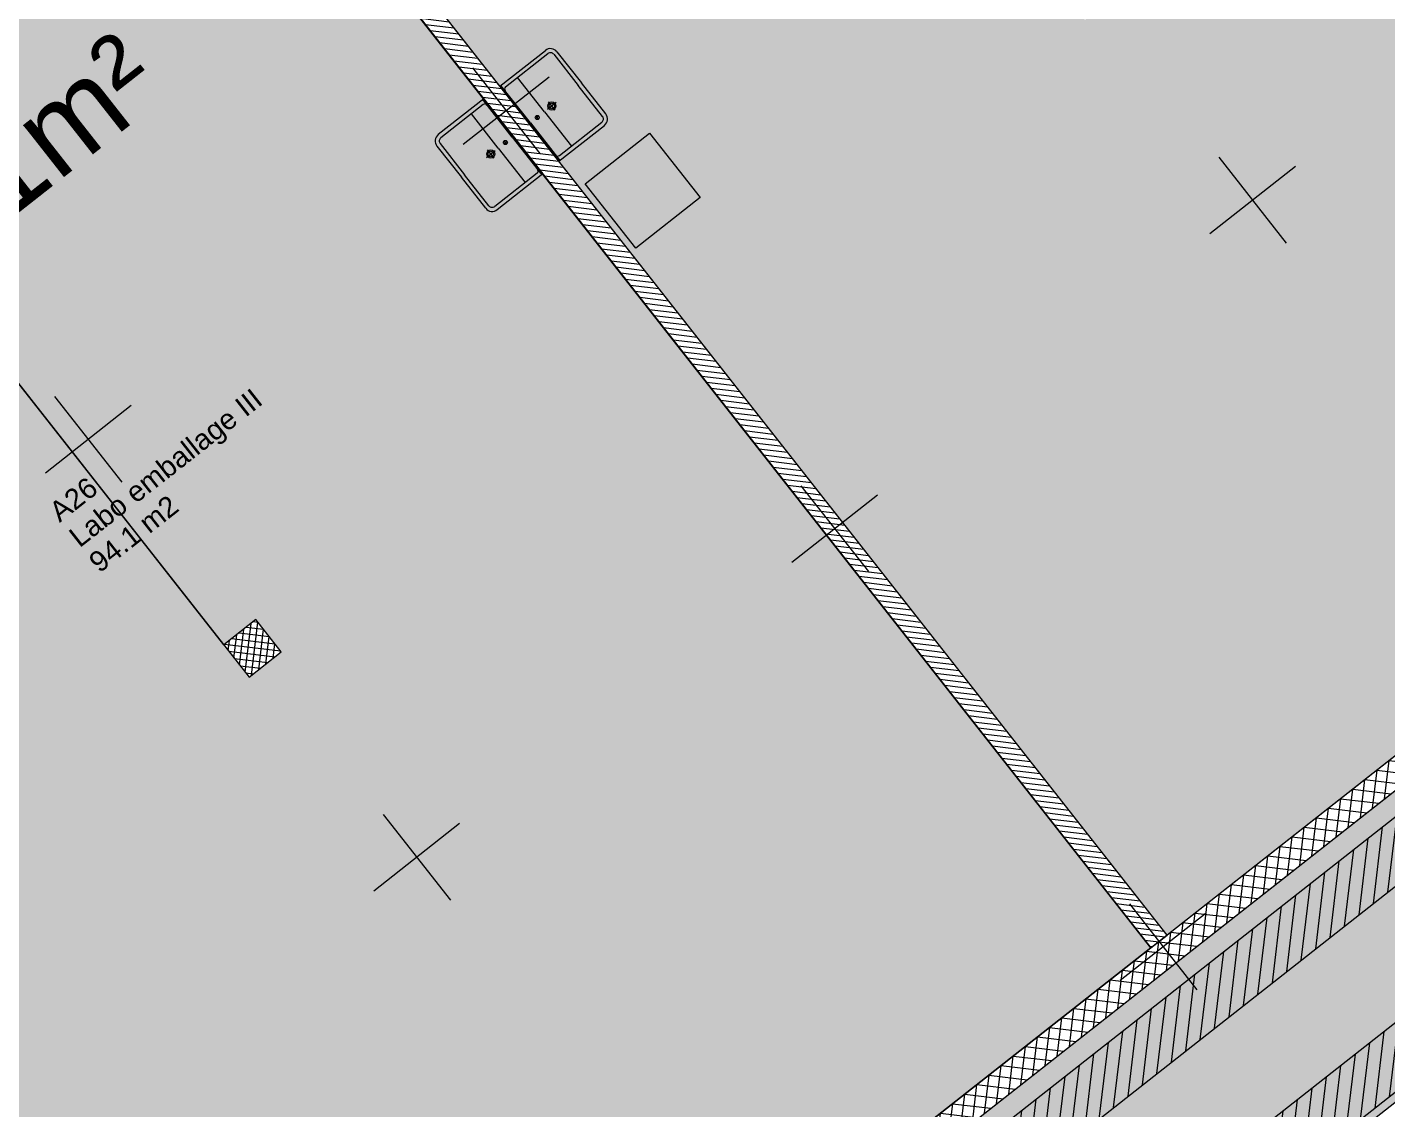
# Model space of a CAD drawing. Header units: metres. Extents: x 2540421 to 2540539, y 1181212 to 1181315.
# Drawn here: x 2540505.31 to 2540515.28, y 1181273.78 to 1181281.71 of the extents above; entities that cross this region are included whole.
import ezdxf
from ezdxf.enums import TextEntityAlignment as Align

# ---------------------------------------------------------------- set-up
doc = ezdxf.new("R2010")
doc.units = ezdxf.units.M
doc.header["$LTSCALE"] = 5080
doc.layers.get('0').update_dxf_attribs({"lineweight": 20})
for name, color, linetype in [('A1I41---E-(appareils_sanitaires)', 7, 'Continuous'), ('Axe batim.', 7, 'Continuous'), ('Z2-texte', 7, 'Continuous')]:
    doc.layers.add(name, color=color, linetype=linetype)
for name, color, linetype, lineweight in [('CLOISONS', 7, 'Continuous', 20), ('Detection incendie', 7, 'Continuous', 20), ('HEIG-ROOM', 160, 'Continuous', 20), ('MURS_ET_PILIERS', 7, 'Continuous', 20), ('Surface', 7, 'Continuous', 20), ('TRAME-MUR', 7, 'Continuous', 20), ('Z-contour', 7, 'Continuous', 20), ('Z-couleur', 7, 'Continuous', 20)]:
    doc.layers.add(name, color=color, linetype=linetype, lineweight=lineweight)
doc.styles.add('GENERATED_STYLE_1', font='arial.ttf')
doc.styles.get("Standard").update_dxf_attribs({"font": 'arial.ttf', "height": 63})

# ---------------------------------------------------------------- blocks, each defined once
blk = doc.blocks.new('A26_Labo emballage III_9', base_point=(690.6205, 826.862))
at = {"linetype": 'Continuous', "lineweight": 0, "flags": 1}
for tag in ['ROOM_AREA', 'ROOM_PERIM', 'ROOM_WALLS_SURF', 'ROOM_DOORS_SURF', 'ROOM_WINDS_SURF', 'ROOM_BASELEV', 'ROOM_HEIGHT', 'ROOM_NET_AREA', 'ROOM_REDUCED_AREA', 'ROOM_VOLUME']:
    blk.add_attdef(tag, text='', height=2, dxfattribs=at).set_placement((690.6205, 826.2905), align=Align.BOTTOM_LEFT)
at = {"layer": 'Z2-texte', "style": 'GENERATED_STYLE_1'}
for tag, p in [('ROOM_NAME', (690.6205, 826.6333)), ('ROOM_NUMBER', (690.6205, 826.3975)), ('ROOM_CALC_AREA', (690.6205, 826.1618))]:
    blk.add_attdef(tag, text='', height=0.15, dxfattribs=at).set_placement(p, align=Align.BOTTOM_LEFT)

msp = doc.modelspace()

# ---------------------------------------------------------------- hatches: boundary and pattern name
at = {"layer": 'Detection incendie', "linetype": 'Continuous', "lineweight": 0}
h = msp.add_hatch(dxfattribs=at)
h.set_pattern_fill('ANSI31', color=104, scale=0.03, angle=38.16653, style=0)
h.set_pattern_definition([(83.166527, (2540446.29578, 1180766.048435), (-0.09457336, 0.01133323), [])])
h.paths.add_polyline_path([(2540511.7759, 1181271.6022), (2540511.289, 1181272.2218), (2540531.7984, 1181288.3417), (2540532.2854, 1181287.7221)], flags=16)
h.paths.add_polyline_path([(2540511.6916, 1181271.0622), (2540510.7273, 1181272.2891), (2540531.8657, 1181288.9034), (2540532.847, 1181287.6548), (2540511.7086, 1181271.0405)])
at = {"layer": 'TRAME-MUR', "lineweight": 18}
h = msp.add_hatch(dxfattribs=at)
h.set_pattern_fill('_BETON_ARME', color=256, angle=38.16653, style=0, pattern_type=2)
h.set_pattern_definition([(83.166527, (2540473.31468, 1180204.51454), (-0.0794316915, 0.0095187237), []), (173.166527, (2540473.31468, 1180204.51454), (0.0095187237, 0.0794316915), [])])
h.paths.add_polyline_path([(2540506.561, 1181269.4629), (2540506.5273, 1181269.1821), (2540528.3842, 1181286.3611), (2540528.2606, 1181286.5183)], flags=0)
h = msp.add_hatch(dxfattribs=at)
h.set_pattern_fill('_BRIQUE_CIMENT', color=256, angle=38.16653, style=0, pattern_type=2)
h.set_pattern_definition([(173.1665272, (2540473.31468, 1180204.514543), (0.004759362, 0.0397158466), [])])
h.paths.add_polyline_path([(2540506.5659, 1181284.0938), (2540506.448, 1181284.0011), (2540513.5544, 1181274.9596), (2540513.6723, 1181275.0523)], flags=0)
at = {"layer": 'TRAME-MUR', "linetype": 'Continuous', "lineweight": 20}
h = msp.add_hatch(dxfattribs=at)
h.set_pattern_fill('ANSI37', color=256, scale=0.015, angle=38.16653, style=0)
h.set_pattern_definition([(83.166527, (2540443.393077, 1181174.026504), (-0.04728668, 0.005666615), []), (173.166527, (2540443.393077, 1181174.026504), (-0.005666615, -0.04728668), [])])
h.paths.add_polyline_path([(2540506.9378, 1181276.9454), (2540507.1736, 1181277.1308), (2540506.9883, 1181277.3666), (2540506.7524, 1181277.1812)], flags=0)
at = {"layer": 'Z-couleur', "linetype": 'Continuous', "lineweight": 20, "true_color": 0xffd1ff}
for points in [[(2540512.5013, 1181288.6571), (2540512.6221, 1181288.752), (2540512.7611, 1181288.5751), (2540512.8948, 1181288.6802), (2540512.7557, 1181288.8571), (2540512.8065, 1181288.897), (2540512.8189, 1181288.8813), (2540515.6499, 1181291.1064), (2540515.7007, 1181291.1463), (2540515.8274, 1181290.9851), (2540515.961, 1181291.0902), (2540515.8343, 1181291.2513), (2540515.8851, 1181291.2913), (2540518.7161, 1181293.5164), (2540518.7669, 1181293.5563), (2540518.8936, 1181293.3951), (2540519.0273, 1181293.5002), (2540518.9006, 1181293.6613), (2540518.9373, 1181293.6902), (2540518.9514, 1181293.7013), (2540521.7824, 1181295.9264), (2540521.8043, 1181295.9436), (2540521.8332, 1181295.9663), (2540521.9599, 1181295.8051), (2540522.0935, 1181295.9102), (2540521.9668, 1181296.0714), (2540522.0176, 1181296.1113), (2540522.7023, 1181296.6494), (2540522.6949, 1181296.669), (2540524.6394, 1181298.1974), (2540528.0196, 1181293.8968), (2540512.8849, 1181282.0012), (2540513.0703, 1181281.7654), (2540513.3061, 1181281.9508), (2540513.1208, 1181282.1866), (2540519.0174, 1181286.8212), (2540519.2028, 1181286.5854), (2540519.4386, 1181286.7708), (2540519.2533, 1181287.0066), (2540525.1499, 1181291.6412), (2540525.3353, 1181291.4054), (2540525.5711, 1181291.5908), (2540525.3858, 1181291.8266), (2540528.0196, 1181293.8968), (2540529.2709, 1181292.3047), (2540528.1034, 1181291.387), (2540528.0972, 1181291.3949), (2540528.0658, 1181291.3702), (2540528.072, 1181291.3623), (2540526.6568, 1181290.25), (2540526.6506, 1181290.2578), (2540526.6191, 1181290.2331), (2540526.6253, 1181290.2253), (2540526.4602, 1181290.0955), (2540528.8857, 1181287.0096), (2540528.8503, 1181286.9818), (2540528.8317, 1181287.0054), (2540528.2028, 1181286.511), (2540528.2213, 1181286.4874), (2540513.6723, 1181275.0523), (2540506.5659, 1181284.0938), (2540506.6249, 1181284.1401), (2540506.5507, 1181284.2345), (2540508.076, 1181285.4333), (2540508.0389, 1181285.4805), (2540509.2969, 1181286.4692), (2540509.3339, 1181286.422), (2540509.3811, 1181286.4591), (2540509.4553, 1181286.3647), (2540509.6911, 1181286.5501), (2540509.617, 1181286.6445), (2540512.2508, 1181288.7146), (2540512.3744, 1181288.5574)], [(2540506.561, 1181269.4629), (2540503.9347, 1181272.8044), (2540504.9136, 1181273.5737), (2540500.4334, 1181279.2738), (2540500.4924, 1181279.3201), (2540500.4182, 1181279.4145), (2540503.2486, 1181281.6391), (2540503.3117, 1181281.5589), (2540506.9378, 1181276.9454), (2540507.1736, 1181277.1308), (2540506.9883, 1181277.3666), (2540506.7524, 1181277.1812), (2540503.3228, 1181281.5447), (2540503.5586, 1181281.7301), (2540503.5216, 1181281.7773), (2540503.4845, 1181281.8245), (2540503.5317, 1181281.8616), (2540503.4946, 1181281.9087), (2540504.7525, 1181282.8974), (2540504.7896, 1181282.8503), (2540506.3149, 1181284.0491), (2540506.389, 1181283.9547), (2540506.448, 1181284.0011), (2540513.5544, 1181274.9596)]]:
    msp.add_hatch(color=7, dxfattribs=at).paths.add_polyline_path(points)
at = {"layer": 'Z-couleur', "linetype": 'Continuous', "lineweight": 20}
msp.add_hatch(color=131, dxfattribs=at).paths.add_polyline_path([(2540501.7395, 1181265.4185), (2540502.9107, 1181266.3395), (2540502.9169, 1181266.3317), (2540502.9484, 1181266.3564), (2540502.8186, 1181266.5215), (2540504.2338, 1181267.6338), (2540504.3636, 1181267.4687), (2540504.395, 1181267.4934), (2540504.3888, 1181267.5013), (2540504.6326, 1181267.6928), (2540504.0146, 1181268.4791), (2540505.9094, 1181269.9683), (2540506.5273, 1181269.1821), (2540531.82, 1181289.0615), (2540532.9323, 1181287.6463), (2540511.7437, 1181270.9926), (2540512.9178, 1181269.4988), (2540504.0257, 1181262.5098), (2540501.7393, 1181265.4188)])

# ---------------------------------------------------------------- linework, layer by layer
at = {"lineweight": 18}
for p, q in [((2540509.4045, 1181280.5631), (2540509.8763, 1181280.9339)), ((2540509.8763, 1181280.9339), (2540510.247, 1181280.4622)), ((2540509.7753, 1181280.0914), (2540509.4045, 1181280.5631)), ((2540510.247, 1181280.4622), (2540509.7753, 1181280.0914))]:
    msp.add_line(p, q, dxfattribs=at)
at = {"layer": 'A1I41---E-(appareils_sanitaires)', "lineweight": 18}
for p, q in [((2540508.7782, 1181281.2791), (2540509.1123, 1181281.5418)), ((2540508.8203, 1181281.2741), (2540509.1309, 1181281.5182)), ((2540509.173, 1181281.5131), (2540509.3522, 1181281.2851)), ((2540509.1966, 1181281.5317), (2540509.3758, 1181281.3037)), ((2540509.0023, 1181281.0101), (2540508.786, 1181281.2853)), ((2540509.1045, 1181281.0905), (2540508.9068, 1181281.342)), ((2540509.5314, 1181281.0571), (2540509.3522, 1181281.2851)), ((2540509.555, 1181281.0756), (2540509.3758, 1181281.3037)), ((2540508.6603, 1181281.1864), (2540508.3261, 1181280.9238)), ((2540508.8687, 1181280.9051), (2540508.6524, 1181281.1803)), ((2540509.191, 1181281.1584), (2540509.1281, 1181281.109)), ((2540509.1843, 1181281.1023), (2540509.1349, 1181281.1652)), ((2540508.6552, 1181281.1443), (2540508.3446, 1181280.9002)), ((2540508.7665, 1181280.8247), (2540508.5687, 1181281.0763)), ((2540509.0641, 1181281.0587), (2540509.0405, 1181281.0401)), ((2540509.0616, 1181281.0376), (2540509.043, 1181281.0612)), ((2540509.1045, 1181281.0905), (2540509.3023, 1181280.8389)), ((2540509.0023, 1181281.0101), (2540509.2186, 1181280.7349)), ((2540509.2107, 1181280.7288), (2540509.5449, 1181280.9914)), ((2540509.2158, 1181280.7709), (2540509.5264, 1181281.015)), ((2540508.3396, 1181280.8581), (2540508.5188, 1181280.6301)), ((2540508.8069, 1181280.8565), (2540508.8305, 1181280.8751)), ((2540508.828, 1181280.854), (2540508.8094, 1181280.8776)), ((2540508.8687, 1181280.9051), (2540509.085, 1181280.6299)), ((2540508.316, 1181280.8396), (2540508.4952, 1181280.6115)), ((2540508.68, 1181280.7568), (2540508.7429, 1181280.8062)), ((2540508.7361, 1181280.75), (2540508.6867, 1181280.8129)), ((2540508.7665, 1181280.8247), (2540508.9642, 1181280.5732)), ((2540508.6744, 1181280.3835), (2540508.4952, 1181280.6115)), ((2540508.698, 1181280.4021), (2540508.5188, 1181280.6301)), ((2540509.0507, 1181280.6411), (2540508.7401, 1181280.397)), ((2540509.0928, 1181280.6361), (2540508.7587, 1181280.3734))]:
    msp.add_line(p, q, dxfattribs=at)
for centre, radius in [((2540509.1596, 1181281.1337), 0.03), ((2540509.1596, 1181281.1337), 0.02), ((2540509.0523, 1181281.0494), 0.015), ((2540508.8187, 1181280.8658), 0.015), ((2540508.7114, 1181280.7815), 0.03), ((2540508.7114, 1181280.7815), 0.02)]:
    msp.add_circle(centre, radius, dxfattribs=at)
for centre, radius, start, end in [((2540509.1494, 1181281.4946), 0.06, 38.16648, 128.16657), ((2540509.1494, 1181281.4946), 0.03, 38.16648, 128.16657), ((2540508.8327, 1181281.2584), 0.02, 128.16648, 218.16657), ((2540508.6676, 1181281.1286), 0.02, 38.16648, 128.16657), ((2540509.5078, 1181281.0386), 0.03, 308.16648, 38.16657), ((2540509.5078, 1181281.0386), 0.06, 308.16648, 38.16657), ((2540508.3632, 1181280.8766), 0.06, 128.16648, 218.16657), ((2540508.3632, 1181280.8766), 0.03, 128.16648, 218.16657), ((2540509.2034, 1181280.7866), 0.02, 218.16648, 308.16657), ((2540509.0383, 1181280.6569), 0.02, 308.16648, 38.16657), ((2540508.7216, 1181280.4206), 0.06, 218.16648, 308.16657), ((2540508.7216, 1181280.4206), 0.03, 218.16648, 308.16657)]:
    msp.add_arc(centre, radius, start, end, dxfattribs=at)
at = {"layer": 'Axe batim.', "color": 250, "linetype": 'Continuous', "lineweight": 0}
for p, q in [((2540508.5771, 1181281.4136), (2540509.0714, 1181280.7846)), ((2540509.1388, 1181281.3463), (2540508.5098, 1181280.8519)), ((2540514.0533, 1181280.7574), (2540514.5477, 1181280.1284)), ((2540514.615, 1181280.6901), (2540513.986, 1181280.1957)), ((2540505.5108, 1181279.0036), (2540506.0052, 1181278.3746)), ((2540506.0725, 1181278.9363), (2540505.4435, 1181278.4419)), ((2540511.5488, 1181278.28), (2540510.9198, 1181277.7857)), ((2540510.9871, 1181278.3474), (2540511.4814, 1181277.7184)), ((2540508.4825, 1181275.87), (2540507.8535, 1181275.3757)), ((2540507.9208, 1181275.9374), (2540508.4152, 1181275.3084)), ((2540513.3971, 1181275.2811), (2540513.8915, 1181274.6521)), ((2540513.9588, 1181275.2138), (2540513.3298, 1181274.7194))]:
    msp.add_line(p, q, dxfattribs=at)
at = {"layer": 'CLOISONS', "lineweight": 18}
for p, q in [((2540508.9945, 1181281.0039), (2540508.7782, 1181281.2791)), ((2540508.8765, 1181280.9113), (2540508.6603, 1181281.1864)), ((2540508.9945, 1181281.0039), (2540509.2107, 1181280.7288)), ((2540508.8765, 1181280.9113), (2540509.0928, 1181280.6361))]:
    msp.add_line(p, q, dxfattribs=at)
at = {"layer": 'Detection incendie', "color": 104, "linetype": 'Continuous', "lineweight": 20, "flags": 128}
for points in [[(2540511.6916, 1181271.0622), (2540510.7273, 1181272.2891), (2540531.8657, 1181288.9034), (2540532.847, 1181287.6548), (2540511.7086, 1181271.0405), (2540511.6916, 1181271.0622)], [(2540511.7759, 1181271.6022), (2540511.289, 1181272.2218), (2540531.7984, 1181288.3417), (2540532.2854, 1181287.7221)]]:
    msp.add_lwpolyline(points, close=True, dxfattribs=at)
at = {"layer": 'HEIG-ROOM', "flags": 128}
for points in [[(2540506.5659, 1181284.0938), (2540506.6249, 1181284.1401), (2540506.5507, 1181284.2345), (2540509.3811, 1181286.4591), (2540509.4553, 1181286.3647), (2540509.6911, 1181286.5501), (2540509.617, 1181286.6445), (2540512.2508, 1181288.7146), (2540512.3744, 1181288.5574), (2540524.6394, 1181298.1974), (2540529.2709, 1181292.3047), (2540526.4602, 1181290.0955), (2540528.8857, 1181287.0096), (2540513.6723, 1181275.0523)], [(2540531.82, 1181289.0615), (2540532.9323, 1181287.6463), (2540511.7437, 1181270.9926), (2540512.9178, 1181269.4988), (2540504.0257, 1181262.5098), (2540501.7393, 1181265.4188), (2540504.6326, 1181267.6928), (2540504.0146, 1181268.4791), (2540505.9094, 1181269.9683), (2540506.5273, 1181269.1821)], [(2540506.448, 1181284.0011), (2540506.389, 1181283.9547), (2540506.3149, 1181284.0491), (2540503.4845, 1181281.8245), (2540503.5586, 1181281.7301), (2540503.3228, 1181281.5447), (2540503.2486, 1181281.6391), (2540500.4182, 1181279.4145), (2540500.4924, 1181279.3201), (2540500.4334, 1181279.2738), (2540504.9136, 1181273.5737), (2540503.9347, 1181272.8044), (2540506.561, 1181269.4629), (2540513.5544, 1181274.9596)]]:
    msp.add_lwpolyline(points, close=True, dxfattribs=at)
at = {"layer": 'MURS_ET_PILIERS', "lineweight": 18}
for p, q in [((2540528.2606, 1181286.5183), (2540506.561, 1181269.4629)), ((2540506.5273, 1181269.1821), (2540528.3842, 1181286.3611)), ((2540513.6723, 1181275.0523), (2540506.5659, 1181284.0938)), ((2540506.448, 1181284.0011), (2540513.5544, 1181274.9596)), ((2540513.5544, 1181274.9596), (2540513.6723, 1181275.0523))]:
    msp.add_line(p, q, dxfattribs=at)
at = {"layer": 'MURS_ET_PILIERS', "lineweight": 18, "flags": 128}
msp.add_lwpolyline([(2540506.9378, 1181276.9454), (2540507.1736, 1181277.1308), (2540506.9883, 1181277.3666), (2540506.7524, 1181277.1812)], close=True, dxfattribs=at)
at = {"layer": 'Z-contour', "linetype": 'Continuous', "lineweight": 20, "flags": 128}
msp.add_lwpolyline([(2540528.2213, 1181286.4874), (2540513.6723, 1181275.0523), (2540506.5659, 1181284.0938), (2540506.6249, 1181284.1401), (2540506.5507, 1181284.2345), (2540508.076, 1181285.4333), (2540508.0389, 1181285.4805), (2540509.2969, 1181286.4692), (2540509.3339, 1181286.422), (2540509.3811, 1181286.4591), (2540509.4553, 1181286.3647), (2540509.6911, 1181286.5501), (2540509.617, 1181286.6445), (2540512.2508, 1181288.7146), (2540512.3744, 1181288.5574), (2540512.5013, 1181288.6571), (2540512.6221, 1181288.752), (2540512.7611, 1181288.5751), (2540512.8948, 1181288.6802), (2540512.7557, 1181288.8571), (2540512.8065, 1181288.897), (2540512.8189, 1181288.8813), (2540515.6499, 1181291.1064)], dxfattribs=at)
for points in [[(2540501.7395, 1181265.4185), (2540502.9107, 1181266.3395), (2540502.9169, 1181266.3317), (2540502.9484, 1181266.3564), (2540502.8186, 1181266.5215), (2540504.2338, 1181267.6338), (2540504.3636, 1181267.4687), (2540504.395, 1181267.4934), (2540504.3888, 1181267.5013), (2540504.6326, 1181267.6928), (2540504.0146, 1181268.4791), (2540505.9094, 1181269.9683), (2540506.5273, 1181269.1821), (2540531.82, 1181289.0615), (2540532.9323, 1181287.6463), (2540511.7437, 1181270.9926), (2540512.9178, 1181269.4988), (2540504.0257, 1181262.5098), (2540501.7393, 1181265.4188)], [(2540506.561, 1181269.4629), (2540503.9347, 1181272.8044), (2540504.9136, 1181273.5737), (2540500.4334, 1181279.2738), (2540500.4924, 1181279.3201), (2540500.4182, 1181279.4145), (2540503.2486, 1181281.6391), (2540503.3117, 1181281.5589), (2540506.9378, 1181276.9454), (2540507.1736, 1181277.1308), (2540506.9883, 1181277.3666), (2540506.7524, 1181277.1812), (2540503.3228, 1181281.5447), (2540503.5586, 1181281.7301), (2540503.5216, 1181281.7773), (2540503.4845, 1181281.8245), (2540503.5317, 1181281.8616), (2540503.4946, 1181281.9087), (2540504.7525, 1181282.8974), (2540504.7896, 1181282.8503), (2540506.3149, 1181284.0491), (2540506.389, 1181283.9547), (2540506.448, 1181284.0011), (2540513.5544, 1181274.9596)]]:
    msp.add_lwpolyline(points, close=True, dxfattribs=at)

# ---------------------------------------------------------------- block references
at = {"linetype": 'Continuous', "lineweight": 18}
ref = msp.add_blockref('A26_Labo emballage III_9', (2540505.4348, 1181278.219), dxfattribs=dict(at, rotation=38.16652723517746))
ref.add_attrib('ROOM_NAME', 'A26', dxfattribs={"layer": 'Z2-texte', "color": 7, "linetype": 'Continuous', "height": 0.15, "rotation": 38.16653, "style": 'GENERATED_STYLE_1'}).set_placement((2540505.5761, 1181278.0392), align=Align.BOTTOM_LEFT)
ref.add_attrib('ROOM_NUMBER', 'Labo emballage III', dxfattribs={"layer": 'Z2-texte', "color": 7, "linetype": 'Continuous', "height": 0.15, "rotation": 38.16653, "style": 'GENERATED_STYLE_1'}).set_placement((2540505.7218, 1181277.8538), align=Align.BOTTOM_LEFT)
ref.add_attrib('ROOM_CALC_AREA', '94.1 m2', dxfattribs={"layer": 'Z2-texte', "color": 7, "linetype": 'Continuous', "height": 0.15, "rotation": 38.16653, "style": 'GENERATED_STYLE_1'}).set_placement((2540505.8675, 1181277.6685), align=Align.BOTTOM_LEFT)

# ---------------------------------------------------------------- texts
at = {"layer": 'Surface', "linetype": 'Continuous', "lineweight": 20, "insert": (2540503.7906, 1181280.0096), "char_height": 0.632, "width": 3.087665, "attachment_point": 1, "rotation": 38.16653}
msp.add_mtext('94.1m²', dxfattribs=at)

doc.saveas('drawing.dxf')
